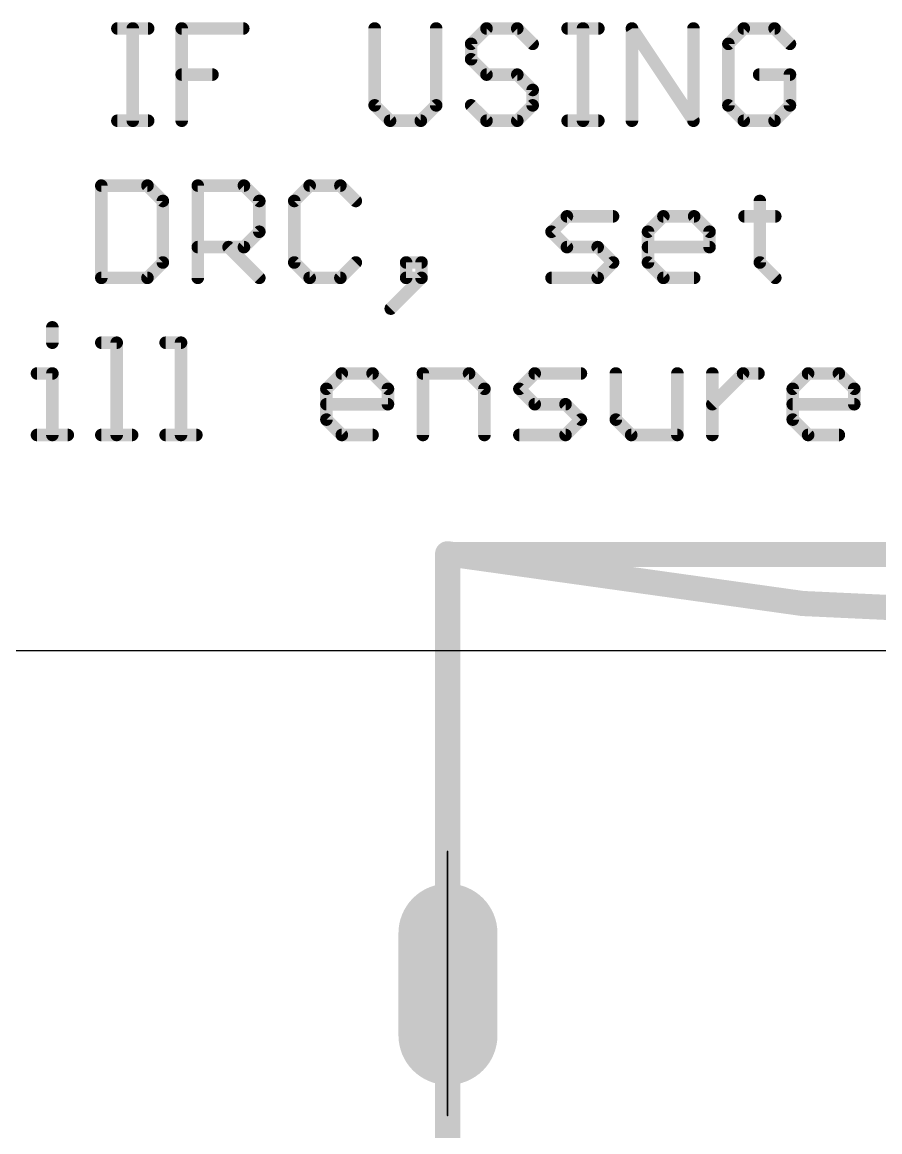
# Model space of a CAD drawing. Extents: x 0 to 102, y -4 to 29.
# Drawn here: x 56.73 to 61.93, y 22.48 to 29.21 of the extents above; entities that cross this region are included whole.
import ezdxf

# ---------------------------------------------------------------- set-up
doc = ezdxf.new("R2010")
doc.units = 0
doc.layers.add('20', color=53, linetype='CONTINUOUS')
doc.layers.add('51', color=41, linetype='CONTINUOUS')

msp = doc.modelspace()

# ---------------------------------------------------------------- linework, layer by layer
at = {"layer": '20'}
msp.add_line((100.33, 25.4), (1.27, 25.4), dxfattribs=at)
at = {"layer": '51'}
for points, const_width in [([(57.3056, 29.1724), (57.4921, 29.1724)], 0.0762), ([(57.3988, 28.6131), (57.3988, 29.1724)], 0.0762), ([(57.6954, 28.6131), (57.6954, 29.1724)], 0.0762), ([(57.6954, 29.1724), (58.0683, 29.1724)], 0.0762), ([(58.8648, 29.1724), (58.8648, 28.7063)], 0.0762), ([(59.2377, 28.7063), (59.2377, 29.1724)], 0.0762), ([(59.5427, 29.1724), (59.4495, 29.0792)], 0.0762), ([(59.7292, 29.1724), (59.5427, 29.1724)], 0.0762), ([(59.8224, 29.0792), (59.7292, 29.1724)], 0.0762), ([(60.0342, 29.1724), (60.2206, 29.1724)], 0.0762), ([(60.1274, 28.6131), (60.1274, 29.1724)], 0.0762), ([(60.424, 28.6131), (60.424, 29.1724)], 0.0762), ([(60.424, 29.1724), (60.7969, 28.6131)], 0.0762), ([(60.7969, 28.6131), (60.7969, 29.1724)], 0.0762), ([(61.1019, 29.1724), (61.0087, 29.0792)], 0.0762), ([(61.2883, 29.1724), (61.1019, 29.1724)], 0.0762), ([(61.3816, 29.0792), (61.2883, 29.1724)], 0.0762), ([(59.4495, 29.0792), (59.4495, 28.986)], 0.0762), ([(61.0087, 29.0792), (61.0087, 28.7063)], 0.0762), ([(59.4495, 28.986), (59.5427, 28.8927)], 0.0762), ([(57.6954, 28.8927), (57.8819, 28.8927)], 0.0762), ([(59.5427, 28.8927), (59.7292, 28.8927)], 0.0762), ([(59.7292, 28.8927), (59.8224, 28.7995)], 0.0762), ([(61.3816, 28.8927), (61.1951, 28.8927)], 0.0762), ([(61.3816, 28.7063), (61.3816, 28.8927)], 0.0762), ([(59.8224, 28.7995), (59.8224, 28.7063)], 0.0762), ([(58.8648, 28.7063), (58.958, 28.6131)], 0.0762), ([(59.1445, 28.6131), (59.2377, 28.7063)], 0.0762), ([(59.5427, 28.6131), (59.4495, 28.7063)], 0.0762), ([(59.8224, 28.7063), (59.7292, 28.6131)], 0.0762), ([(61.0087, 28.7063), (61.1019, 28.6131)], 0.0762), ([(61.2883, 28.6131), (61.3816, 28.7063)], 0.0762), ([(57.3056, 28.6131), (57.4921, 28.6131)], 0.0762), ([(58.958, 28.6131), (59.1445, 28.6131)], 0.0762), ([(59.7292, 28.6131), (59.5427, 28.6131)], 0.0762), ([(60.0342, 28.6131), (60.2206, 28.6131)], 0.0762), ([(61.1019, 28.6131), (61.2883, 28.6131)], 0.0762), ([(57.2082, 28.2199), (57.2082, 27.6606)], 0.0762), ([(57.4878, 28.2199), (57.2082, 28.2199)], 0.0762), ([(57.581, 28.1267), (57.4878, 28.2199)], 0.0762), ([(57.7929, 27.6606), (57.7929, 28.2199)], 0.0762), ([(57.7929, 28.2199), (58.0725, 28.2199)], 0.0762), ([(58.0725, 28.2199), (58.1657, 28.1267)], 0.0762), ([(58.4708, 28.2199), (58.3776, 28.1267)], 0.0762), ([(58.6572, 28.2199), (58.4708, 28.2199)], 0.0762), ([(58.7504, 28.1267), (58.6572, 28.2199)], 0.0762), ([(57.581, 27.7538), (57.581, 28.1267)], 0.0762), ([(58.1657, 28.1267), (58.1657, 27.9402)], 0.0762), ([(58.3776, 28.1267), (58.3776, 27.7538)], 0.0762), ([(61.1994, 28.1267), (61.1994, 27.7538)], 0.0762), ([(59.9368, 27.9402), (60.03, 28.0335)], 0.0762), ([(60.03, 28.0335), (60.3096, 28.0335)], 0.0762), ([(60.5215, 27.9402), (60.6147, 28.0335)], 0.0762), ([(60.6147, 28.0335), (60.8011, 28.0335)], 0.0762), ([(60.8011, 28.0335), (60.8943, 27.9402)], 0.0762), ([(61.1062, 28.0335), (61.2926, 28.0335)], 0.0762), ([(58.1657, 27.9402), (58.0725, 27.847)], 0.0762), ([(60.03, 27.847), (59.9368, 27.9402)], 0.0762), ([(60.5215, 27.7538), (60.5215, 27.9402)], 0.0762), ([(60.8943, 27.9402), (60.8943, 27.847)], 0.0762), ([(58.0725, 27.847), (57.7929, 27.847)], 0.0762), ([(57.9793, 27.847), (58.1657, 27.6606)], 0.0762), ([(60.2164, 27.847), (60.03, 27.847)], 0.0762), ([(60.3096, 27.7538), (60.2164, 27.847)], 0.0762), ([(60.8943, 27.847), (60.5215, 27.847)], 0.0762), ([(57.4878, 27.6606), (57.581, 27.7538)], 0.0762), ([(58.3776, 27.7538), (58.4708, 27.6606)], 0.0762), ([(58.6572, 27.6606), (58.7504, 27.7538)], 0.0762), ([(59.1487, 27.7538), (59.0555, 27.7538)], 0.0762), ([(59.0555, 27.7538), (59.0555, 27.6606)], 0.0762), ([(59.1487, 27.6606), (59.1487, 27.7538)], 0.0762), ([(60.2164, 27.6606), (60.3096, 27.7538)], 0.0762), ([(60.6147, 27.6606), (60.5215, 27.7538)], 0.0762), ([(61.1994, 27.7538), (61.2926, 27.6606)], 0.0762), ([(57.2082, 27.6606), (57.4878, 27.6606)], 0.0762), ([(58.4708, 27.6606), (58.6572, 27.6606)], 0.0762), ([(58.9623, 27.4742), (59.1487, 27.6606)], 0.0762), ([(59.0555, 27.6606), (59.1487, 27.6606)], 0.0762), ([(59.9368, 27.6606), (60.2164, 27.6606)], 0.0762), ([(60.8011, 27.6606), (60.6147, 27.6606)], 0.0762), ([(56.9116, 27.3606), (56.9116, 27.2674)], 0.0762), ([(57.2082, 27.2674), (57.3014, 27.2674)], 0.0762), ([(57.3014, 27.2674), (57.3014, 26.7081)], 0.0762), ([(57.598, 27.2674), (57.6912, 27.2674)], 0.0762), ([(57.6912, 27.2674), (57.6912, 26.7081)], 0.0762), ([(56.8184, 27.081), (56.9116, 27.081)], 0.0762), ([(56.9116, 27.081), (56.9116, 26.7081)], 0.0762), ([(58.5725, 26.9877), (58.6657, 27.081)], 0.0762), ([(58.6657, 27.081), (58.8521, 27.081)], 0.0762), ([(58.8521, 27.081), (58.9453, 26.9877)], 0.0762), ([(59.1572, 26.7081), (59.1572, 27.081)], 0.0762), ([(59.1572, 27.081), (59.4368, 27.081)], 0.0762), ([(59.4368, 27.081), (59.53, 26.9877)], 0.0762), ([(59.7419, 26.9877), (59.8351, 27.081)], 0.0762), ([(59.8351, 27.081), (60.1147, 27.081)], 0.0762), ([(60.3266, 27.081), (60.3266, 26.8013)], 0.0762), ([(60.6994, 26.7081), (60.6994, 27.081)], 0.0762), ([(60.9113, 26.7081), (60.9113, 27.081)], 0.0762), ([(60.9113, 26.8945), (61.0977, 27.081)], 0.0762), ([(61.0977, 27.081), (61.1909, 27.081)], 0.0762), ([(61.3985, 26.9877), (61.4917, 27.081)], 0.0762), ([(61.4917, 27.081), (61.6781, 27.081)], 0.0762), ([(61.6781, 27.081), (61.7714, 26.9877)], 0.0762), ([(58.5725, 26.8013), (58.5725, 26.9877)], 0.0762), ([(58.9453, 26.9877), (58.9453, 26.8945)], 0.0762), ([(59.53, 26.9877), (59.53, 26.7081)], 0.0762), ([(59.8351, 26.8945), (59.7419, 26.9877)], 0.0762), ([(61.3985, 26.8013), (61.3985, 26.9877)], 0.0762), ([(61.7714, 26.9877), (61.7714, 26.8945)], 0.0762), ([(58.9453, 26.8945), (58.5725, 26.8945)], 0.0762), ([(60.0215, 26.8945), (59.8351, 26.8945)], 0.0762), ([(60.1147, 26.8013), (60.0215, 26.8945)], 0.0762), ([(61.7714, 26.8945), (61.3985, 26.8945)], 0.0762), ([(58.6657, 26.7081), (58.5725, 26.8013)], 0.0762), ([(60.0215, 26.7081), (60.1147, 26.8013)], 0.0762), ([(60.3266, 26.8013), (60.4198, 26.7081)], 0.0762), ([(61.4917, 26.7081), (61.3985, 26.8013)], 0.0762), ([(56.8184, 26.7081), (57.0048, 26.7081)], 0.0762), ([(57.2082, 26.7081), (57.3946, 26.7081)], 0.0762), ([(57.598, 26.7081), (57.7844, 26.7081)], 0.0762), ([(58.8521, 26.7081), (58.6657, 26.7081)], 0.0762), ([(59.7419, 26.7081), (60.0215, 26.7081)], 0.0762), ([(60.4198, 26.7081), (60.6994, 26.7081)], 0.0762), ([(61.6781, 26.7081), (61.4917, 26.7081)], 0.0762), ([(67.947, 25.983), (59.307, 25.983)], 0.1524), ([(59.307, 18.633), (59.307, 25.983)], 0.1524), ([(59.307, 22.583), (59.307, 24.183)], 0.01), ([(59.309, 23.068), (59.309, 23.688)], 0.6)]:
    msp.add_lwpolyline(points, dxfattribs=dict(at, const_width=const_width))
for points, const_width in [([(57.3056, 29.1914, 1), (57.3056, 29.1533)], 0.0381), ([(57.4179, 29.1724, 1), (57.3798, 29.1724)], 0.0381), ([(57.4921, 29.1533, 1), (57.4921, 29.1914)], 0.0381), ([(57.6954, 29.1914, 1), (57.6954, 29.1533)], 0.0381), ([(57.7145, 29.1724, 1), (57.6764, 29.1724)], 0.0381), ([(58.0683, 29.1533, 1), (58.0683, 29.1914)], 0.0381), ([(58.8839, 29.1724, 1), (58.8458, 29.1724)], 0.0381), ([(59.2567, 29.1724, 1), (59.2186, 29.1724)], 0.0381), ([(59.5427, 29.1914, 1), (59.5427, 29.1533)], 0.0381), ([(59.5562, 29.1589, 1), (59.5293, 29.1858)], 0.0381), ([(59.7426, 29.1858, 1), (59.7157, 29.1589)], 0.0381), ([(59.7292, 29.1533, 1), (59.7292, 29.1914)], 0.0381), ([(60.0342, 29.1914, 1), (60.0342, 29.1533)], 0.0381), ([(60.1465, 29.1724, 1), (60.1084, 29.1724)], 0.0381), ([(60.2206, 29.1533, 1), (60.2206, 29.1914)], 0.0381), ([(60.4431, 29.1724, 1), (60.405, 29.1724)], 0.0381), ([(60.4399, 29.1829, 1), (60.4082, 29.1618)], 0.0381), ([(60.8159, 29.1724, 1), (60.7778, 29.1724)], 0.0381), ([(61.1019, 29.1914, 1), (61.1019, 29.1533)], 0.0381), ([(61.1154, 29.1589, 1), (61.0884, 29.1858)], 0.0381), ([(61.3018, 29.1858, 1), (61.2749, 29.1589)], 0.0381), ([(61.2883, 29.1533, 1), (61.2883, 29.1914)], 0.0381), ([(59.436, 29.0926, 1), (59.463, 29.0657)], 0.0381), ([(59.4686, 29.0792, 1), (59.4305, 29.0792)], 0.0381), ([(59.8089, 29.0657, 1), (59.8358, 29.0926)], 0.0381), ([(61.0278, 29.0792, 1), (60.9897, 29.0792)], 0.0381), ([(60.9952, 29.0926, 1), (61.0222, 29.0657)], 0.0381), ([(61.3681, 29.0657, 1), (61.395, 29.0926)], 0.0381), ([(59.463, 28.9994, 1), (59.436, 28.9725)], 0.0381), ([(59.4305, 28.986, 1), (59.4686, 28.986)], 0.0381), ([(57.6954, 28.9118, 1), (57.6954, 28.8737)], 0.0381), ([(57.8819, 28.8737, 1), (57.8819, 28.9118)], 0.0381), ([(59.5427, 28.9118, 1), (59.5427, 28.8737)], 0.0381), ([(59.5293, 28.8793, 1), (59.5562, 28.9062)], 0.0381), ([(59.7426, 28.9062, 1), (59.7157, 28.8793)], 0.0381), ([(59.7292, 28.8737, 1), (59.7292, 28.9118)], 0.0381), ([(61.1951, 28.9118, 1), (61.1951, 28.8737)], 0.0381), ([(61.4006, 28.8927, 1), (61.3625, 28.8927)], 0.0381), ([(61.3816, 28.8737, 1), (61.3816, 28.9118)], 0.0381), ([(59.8414, 28.7995, 1), (59.8033, 28.7995)], 0.0381), ([(59.8089, 28.7861, 1), (59.8358, 28.813)], 0.0381), ([(58.8783, 28.7198, 1), (58.8513, 28.6928)], 0.0381), ([(58.8458, 28.7063, 1), (58.8839, 28.7063)], 0.0381), ([(59.2186, 28.7063, 1), (59.2567, 28.7063)], 0.0381), ([(59.2511, 28.6928, 1), (59.2242, 28.7198)], 0.0381), ([(59.463, 28.7198, 1), (59.436, 28.6928)], 0.0381), ([(59.8033, 28.7063, 1), (59.8414, 28.7063)], 0.0381), ([(59.8358, 28.6928, 1), (59.8089, 28.7198)], 0.0381), ([(61.0222, 28.7198, 1), (60.9952, 28.6928)], 0.0381), ([(60.9897, 28.7063, 1), (61.0278, 28.7063)], 0.0381), ([(61.3625, 28.7063, 1), (61.4006, 28.7063)], 0.0381), ([(61.395, 28.6928, 1), (61.3681, 28.7198)], 0.0381), ([(57.3056, 28.6322, 1), (57.3056, 28.5941)], 0.0381), ([(57.3798, 28.6131, 1), (57.4179, 28.6131)], 0.0381), ([(57.4921, 28.5941, 1), (57.4921, 28.6322)], 0.0381), ([(57.6764, 28.6131, 1), (57.7145, 28.6131)], 0.0381), ([(58.958, 28.6322, 1), (58.958, 28.5941)], 0.0381), ([(58.9446, 28.5996, 1), (58.9715, 28.6266)], 0.0381), ([(59.131, 28.6266, 1), (59.1579, 28.5996)], 0.0381), ([(59.1445, 28.5941, 1), (59.1445, 28.6322)], 0.0381), ([(59.5427, 28.6322, 1), (59.5427, 28.5941)], 0.0381), ([(59.5293, 28.5996, 1), (59.5562, 28.6266)], 0.0381), ([(59.7157, 28.6266, 1), (59.7426, 28.5996)], 0.0381), ([(59.7292, 28.5941, 1), (59.7292, 28.6322)], 0.0381), ([(60.0342, 28.6322, 1), (60.0342, 28.5941)], 0.0381), ([(60.1084, 28.6131, 1), (60.1465, 28.6131)], 0.0381), ([(60.2206, 28.5941, 1), (60.2206, 28.6322)], 0.0381), ([(60.405, 28.6131, 1), (60.4431, 28.6131)], 0.0381), ([(60.7778, 28.6131, 1), (60.8159, 28.6131)], 0.0381), ([(60.781, 28.6025, 1), (60.8127, 28.6237)], 0.0381), ([(61.1019, 28.6322, 1), (61.1019, 28.5941)], 0.0381), ([(61.0884, 28.5996, 1), (61.1154, 28.6266)], 0.0381), ([(61.2749, 28.6266, 1), (61.3018, 28.5996)], 0.0381), ([(61.2883, 28.5941, 1), (61.2883, 28.6322)], 0.0381), ([(57.2272, 28.2199, 1), (57.1891, 28.2199)], 0.0381), ([(57.2082, 28.2389, 1), (57.2082, 28.2008)], 0.0381), ([(57.5013, 28.2333, 1), (57.4743, 28.2064)], 0.0381), ([(57.4878, 28.2008, 1), (57.4878, 28.2389)], 0.0381), ([(57.8119, 28.2199, 1), (57.7738, 28.2199)], 0.0381), ([(57.7929, 28.2389, 1), (57.7929, 28.2008)], 0.0381), ([(58.086, 28.2333, 1), (58.059, 28.2064)], 0.0381), ([(58.0725, 28.2008, 1), (58.0725, 28.2389)], 0.0381), ([(58.4708, 28.2389, 1), (58.4708, 28.2008)], 0.0381), ([(58.4843, 28.2064, 1), (58.4573, 28.2333)], 0.0381), ([(58.6707, 28.2333, 1), (58.6437, 28.2064)], 0.0381), ([(58.6572, 28.2008, 1), (58.6572, 28.2389)], 0.0381), ([(57.6001, 28.1267, 1), (57.562, 28.1267)], 0.0381), ([(57.5676, 28.1132, 1), (57.5945, 28.1401)], 0.0381), ([(58.1848, 28.1267, 1), (58.1467, 28.1267)], 0.0381), ([(58.1523, 28.1132, 1), (58.1792, 28.1401)], 0.0381), ([(58.3966, 28.1267, 1), (58.3585, 28.1267)], 0.0381), ([(58.3641, 28.1401, 1), (58.391, 28.1132)], 0.0381), ([(58.737, 28.1132, 1), (58.7639, 28.1401)], 0.0381), ([(61.2184, 28.1267, 1), (61.1803, 28.1267)], 0.0381), ([(60.03, 28.0525, 1), (60.03, 28.0144)], 0.0381), ([(60.0434, 28.02, 1), (60.0165, 28.0469)], 0.0381), ([(60.3096, 28.0144, 1), (60.3096, 28.0525)], 0.0381), ([(60.6147, 28.0525, 1), (60.6147, 28.0144)], 0.0381), ([(60.6281, 28.02, 1), (60.6012, 28.0469)], 0.0381), ([(60.8146, 28.0469, 1), (60.7876, 28.02)], 0.0381), ([(60.8011, 28.0144, 1), (60.8011, 28.0525)], 0.0381), ([(61.1062, 28.0525, 1), (61.1062, 28.0144)], 0.0381), ([(61.2926, 28.0144, 1), (61.2926, 28.0525)], 0.0381), ([(58.1467, 27.9402, 1), (58.1848, 27.9402)], 0.0381), ([(58.1792, 27.9268, 1), (58.1523, 27.9537)], 0.0381), ([(59.9502, 27.9537, 1), (59.9233, 27.9268)], 0.0381), ([(59.9233, 27.9537, 1), (59.9502, 27.9268)], 0.0381), ([(60.5405, 27.9402, 1), (60.5024, 27.9402)], 0.0381), ([(60.508, 27.9537, 1), (60.5349, 27.9268)], 0.0381), ([(60.9134, 27.9402, 1), (60.8753, 27.9402)], 0.0381), ([(60.8808, 27.9268, 1), (60.9078, 27.9537)], 0.0381), ([(57.7929, 27.8661, 1), (57.7929, 27.828)], 0.0381), ([(57.9928, 27.8605, 1), (57.9658, 27.8336)], 0.0381), ([(58.059, 27.8605, 1), (58.086, 27.8336)], 0.0381), ([(58.0725, 27.828, 1), (58.0725, 27.8661)], 0.0381), ([(60.03, 27.8661, 1), (60.03, 27.828)], 0.0381), ([(60.0165, 27.8336, 1), (60.0434, 27.8605)], 0.0381), ([(60.2299, 27.8605, 1), (60.2029, 27.8336)], 0.0381), ([(60.2164, 27.828, 1), (60.2164, 27.8661)], 0.0381), ([(60.5215, 27.8661, 1), (60.5215, 27.828)], 0.0381), ([(60.8753, 27.847, 1), (60.9134, 27.847)], 0.0381), ([(60.8943, 27.828, 1), (60.8943, 27.8661)], 0.0381), ([(57.5945, 27.7403, 1), (57.5676, 27.7673)], 0.0381), ([(58.391, 27.7673, 1), (58.3641, 27.7403)], 0.0381), ([(58.7639, 27.7403, 1), (58.737, 27.7673)], 0.0381), ([(59.0555, 27.7729, 1), (59.0555, 27.7348)], 0.0381), ([(59.0745, 27.7538, 1), (59.0364, 27.7538)], 0.0381), ([(59.1677, 27.7538, 1), (59.1296, 27.7538)], 0.0381), ([(59.1487, 27.7348, 1), (59.1487, 27.7729)], 0.0381), ([(60.3231, 27.7403, 1), (60.2961, 27.7673)], 0.0381), ([(60.2961, 27.7403, 1), (60.3231, 27.7673)], 0.0381), ([(60.5349, 27.7673, 1), (60.508, 27.7403)], 0.0381), ([(61.2128, 27.7673, 1), (61.1859, 27.7403)], 0.0381), ([(57.562, 27.7538, 1), (57.6001, 27.7538)], 0.0381), ([(58.3585, 27.7538, 1), (58.3966, 27.7538)], 0.0381), ([(60.5024, 27.7538, 1), (60.5405, 27.7538)], 0.0381), ([(61.1803, 27.7538, 1), (61.2184, 27.7538)], 0.0381), ([(57.2082, 27.6797, 1), (57.2082, 27.6416)], 0.0381), ([(57.1891, 27.6606, 1), (57.2272, 27.6606)], 0.0381), ([(57.4743, 27.6741, 1), (57.5013, 27.6471)], 0.0381), ([(57.4878, 27.6416, 1), (57.4878, 27.6797)], 0.0381), ([(57.7738, 27.6606, 1), (57.8119, 27.6606)], 0.0381), ([(58.1523, 27.6471, 1), (58.1792, 27.6741)], 0.0381), ([(58.4708, 27.6797, 1), (58.4708, 27.6416)], 0.0381), ([(58.4573, 27.6471, 1), (58.4843, 27.6741)], 0.0381), ([(58.6437, 27.6741, 1), (58.6707, 27.6471)], 0.0381), ([(58.6572, 27.6416, 1), (58.6572, 27.6797)], 0.0381), ([(59.0555, 27.6797, 1), (59.0555, 27.6416)], 0.0381), ([(59.0364, 27.6606, 1), (59.0745, 27.6606)], 0.0381), ([(59.1296, 27.6606, 1), (59.1677, 27.6606)], 0.0381), ([(59.1622, 27.6471, 1), (59.1352, 27.6741)], 0.0381), ([(59.1487, 27.6416, 1), (59.1487, 27.6797)], 0.0381), ([(59.9368, 27.6797, 1), (59.9368, 27.6416)], 0.0381), ([(60.2029, 27.6741, 1), (60.2299, 27.6471)], 0.0381), ([(60.2164, 27.6416, 1), (60.2164, 27.6797)], 0.0381), ([(60.6147, 27.6797, 1), (60.6147, 27.6416)], 0.0381), ([(60.6012, 27.6471, 1), (60.6281, 27.6741)], 0.0381), ([(60.8011, 27.6416, 1), (60.8011, 27.6797)], 0.0381), ([(61.2791, 27.6471, 1), (61.3061, 27.6741)], 0.0381), ([(58.9488, 27.4876, 1), (58.9757, 27.4607)], 0.0381), ([(56.9306, 27.3606, 1), (56.8925, 27.3606)], 0.0381), ([(56.8925, 27.2674, 1), (56.9306, 27.2674)], 0.0381), ([(57.2082, 27.2864, 1), (57.2082, 27.2483)], 0.0381), ([(57.3204, 27.2674, 1), (57.2823, 27.2674)], 0.0381), ([(57.3014, 27.2483, 1), (57.3014, 27.2864)], 0.0381), ([(57.598, 27.2864, 1), (57.598, 27.2483)], 0.0381), ([(57.7102, 27.2674, 1), (57.6721, 27.2674)], 0.0381), ([(57.6912, 27.2483, 1), (57.6912, 27.2864)], 0.0381), ([(56.8184, 27.1, 1), (56.8184, 27.0619)], 0.0381), ([(56.9306, 27.081, 1), (56.8925, 27.081)], 0.0381), ([(56.9116, 27.0619, 1), (56.9116, 27.1)], 0.0381), ([(58.6657, 27.1, 1), (58.6657, 27.0619)], 0.0381), ([(58.6792, 27.0675, 1), (58.6522, 27.0944)], 0.0381), ([(58.8656, 27.0944, 1), (58.8386, 27.0675)], 0.0381), ([(58.8521, 27.0619, 1), (58.8521, 27.1)], 0.0381), ([(59.1762, 27.081, 1), (59.1381, 27.081)], 0.0381), ([(59.1572, 27.1, 1), (59.1572, 27.0619)], 0.0381), ([(59.4503, 27.0944, 1), (59.4233, 27.0675)], 0.0381), ([(59.4368, 27.0619, 1), (59.4368, 27.1)], 0.0381), ([(59.8351, 27.1, 1), (59.8351, 27.0619)], 0.0381), ([(59.8485, 27.0675, 1), (59.8216, 27.0944)], 0.0381), ([(60.1147, 27.0619, 1), (60.1147, 27.1)], 0.0381), ([(60.3456, 27.081, 1), (60.3075, 27.081)], 0.0381), ([(60.7185, 27.081, 1), (60.6804, 27.081)], 0.0381), ([(60.9303, 27.081, 1), (60.8922, 27.081)], 0.0381), ([(61.0977, 27.1, 1), (61.0977, 27.0619)], 0.0381), ([(61.1112, 27.0675, 1), (61.0842, 27.0944)], 0.0381), ([(61.1909, 27.0619, 1), (61.1909, 27.1)], 0.0381), ([(61.4917, 27.1, 1), (61.4917, 27.0619)], 0.0381), ([(61.5052, 27.0675, 1), (61.4782, 27.0944)], 0.0381), ([(61.6916, 27.0944, 1), (61.6647, 27.0675)], 0.0381), ([(61.6781, 27.0619, 1), (61.6781, 27.1)], 0.0381), ([(58.5915, 26.9877, 1), (58.5534, 26.9877)], 0.0381), ([(58.559, 27.0012, 1), (58.5859, 26.9743)], 0.0381), ([(58.9644, 26.9877, 1), (58.9263, 26.9877)], 0.0381), ([(58.9318, 26.9743, 1), (58.9588, 27.0012)], 0.0381), ([(59.5491, 26.9877, 1), (59.511, 26.9877)], 0.0381), ([(59.5165, 26.9743, 1), (59.5435, 27.0012)], 0.0381), ([(59.7553, 27.0012, 1), (59.7284, 26.9743)], 0.0381), ([(59.7284, 27.0012, 1), (59.7553, 26.9743)], 0.0381), ([(61.385, 27.0012, 1), (61.412, 26.9743)], 0.0381), ([(61.4176, 26.9877, 1), (61.3795, 26.9877)], 0.0381), ([(61.7904, 26.9877, 1), (61.7523, 26.9877)], 0.0381), ([(61.7579, 26.9743, 1), (61.7848, 27.0012)], 0.0381), ([(58.5725, 26.9136, 1), (58.5725, 26.8755)], 0.0381), ([(58.9263, 26.8945, 1), (58.9644, 26.8945)], 0.0381), ([(58.9453, 26.8755, 1), (58.9453, 26.9136)], 0.0381), ([(59.8351, 26.9136, 1), (59.8351, 26.8755)], 0.0381), ([(59.8216, 26.8811, 1), (59.8485, 26.908)], 0.0381), ([(60.035, 26.908, 1), (60.008, 26.8811)], 0.0381), ([(60.0215, 26.8755, 1), (60.0215, 26.9136)], 0.0381), ([(60.8978, 26.908, 1), (60.9247, 26.8811)], 0.0381), ([(61.3985, 26.9136, 1), (61.3985, 26.8755)], 0.0381), ([(61.7523, 26.8945, 1), (61.7904, 26.8945)], 0.0381), ([(61.7714, 26.8755, 1), (61.7714, 26.9136)], 0.0381), ([(58.5859, 26.8148, 1), (58.559, 26.7878)], 0.0381), ([(58.5534, 26.8013, 1), (58.5915, 26.8013)], 0.0381), ([(60.1282, 26.7878, 1), (60.1012, 26.8148)], 0.0381), ([(60.1012, 26.7878, 1), (60.1282, 26.8148)], 0.0381), ([(60.34, 26.8148, 1), (60.3131, 26.7878)], 0.0381), ([(60.3075, 26.8013, 1), (60.3456, 26.8013)], 0.0381), ([(61.412, 26.8148, 1), (61.385, 26.7878)], 0.0381), ([(61.3795, 26.8013, 1), (61.4176, 26.8013)], 0.0381), ([(56.8184, 26.7272, 1), (56.8184, 26.6891)], 0.0381), ([(56.8925, 26.7081, 1), (56.9306, 26.7081)], 0.0381), ([(57.0048, 26.6891, 1), (57.0048, 26.7272)], 0.0381), ([(57.2082, 26.7272, 1), (57.2082, 26.6891)], 0.0381), ([(57.2823, 26.7081, 1), (57.3204, 26.7081)], 0.0381), ([(57.3946, 26.6891, 1), (57.3946, 26.7272)], 0.0381), ([(57.598, 26.7272, 1), (57.598, 26.6891)], 0.0381), ([(57.6721, 26.7081, 1), (57.7102, 26.7081)], 0.0381), ([(57.7844, 26.6891, 1), (57.7844, 26.7272)], 0.0381), ([(58.6657, 26.7272, 1), (58.6657, 26.6891)], 0.0381), ([(58.6522, 26.6946, 1), (58.6792, 26.7216)], 0.0381), ([(58.8521, 26.6891, 1), (58.8521, 26.7272)], 0.0381), ([(59.1381, 26.7081, 1), (59.1762, 26.7081)], 0.0381), ([(59.511, 26.7081, 1), (59.5491, 26.7081)], 0.0381), ([(59.7419, 26.7272, 1), (59.7419, 26.6891)], 0.0381), ([(60.008, 26.7216, 1), (60.035, 26.6946)], 0.0381), ([(60.0215, 26.6891, 1), (60.0215, 26.7272)], 0.0381), ([(60.4198, 26.7272, 1), (60.4198, 26.6891)], 0.0381), ([(60.4063, 26.6946, 1), (60.4332, 26.7216)], 0.0381), ([(60.6804, 26.7081, 1), (60.7185, 26.7081)], 0.0381), ([(60.6994, 26.6891, 1), (60.6994, 26.7272)], 0.0381), ([(60.8922, 26.7081, 1), (60.9303, 26.7081)], 0.0381), ([(61.4917, 26.7272, 1), (61.4917, 26.6891)], 0.0381), ([(61.4782, 26.6946, 1), (61.5052, 26.7216)], 0.0381), ([(61.6781, 26.6891, 1), (61.6781, 26.7272)], 0.0381), ([(59.307, 25.988, 0.0931), (67.947, 25.988)], 0.1524), ([(59.307, 26.0211, 1), (59.307, 25.9449)], 0.0762), ([(59.3451, 25.983, 1), (59.2689, 25.983)], 0.0762), ([(59.314, 26.0254, 1), (59.3, 25.9506)], 0.0762), ([(59.3095, 24.183, 1), (59.3045, 24.183)], 0.005), ([(59.459, 23.688, 1), (59.159, 23.688)], 0.3), ([(59.159, 23.068, 1), (59.459, 23.068)], 0.3), ([(59.3045, 22.583, 1), (59.3095, 22.583)], 0.005)]:
    msp.add_lwpolyline(points, format="xyb", dxfattribs=dict(at, const_width=const_width))

doc.saveas('drawing.dxf')
